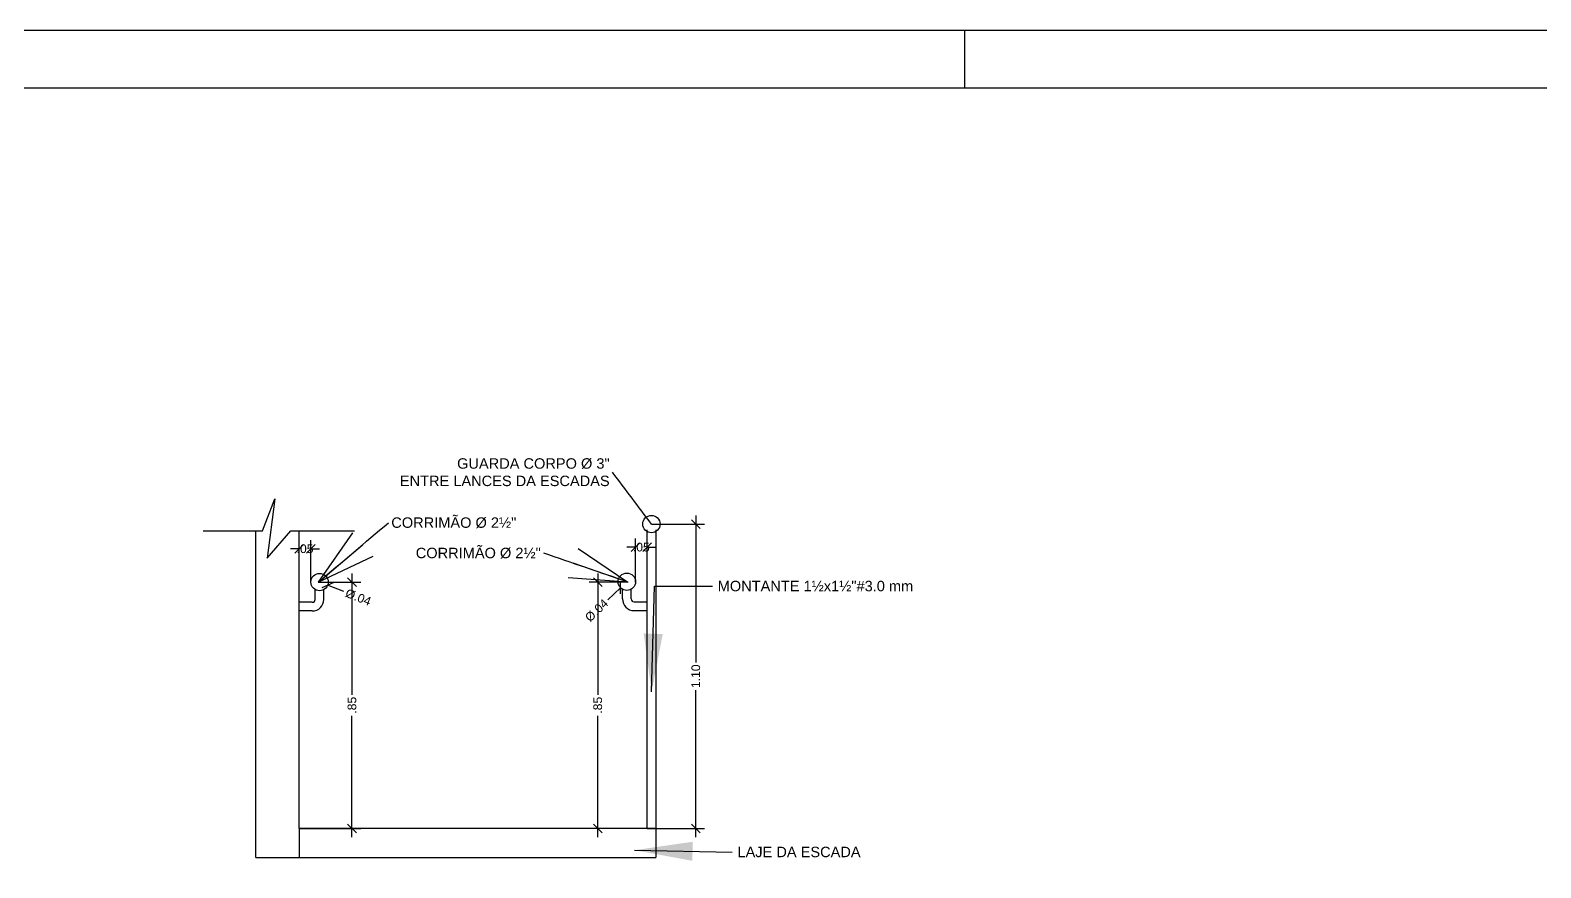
# Model space of a CAD drawing. Extents: x -120 to 178, y 5 to 129.
# Drawn here: x 36.98 to 63.04, y 49.95 to 64.4 of the extents above; entities that cross this region are included whole.
import ezdxf

# ---------------------------------------------------------------- set-up
doc = ezdxf.new("R2010")
doc.units = 0
doc.header["$MEASUREMENT"] = 0
doc.layers.get('0').update_dxf_attribs({"linetype": 'CONTINUOUS'})
doc.layers.get('DEFPOINTS').update_dxf_attribs({"linetype": 'CONTINUOUS'})
for name, color, linetype in [('carimbo', 4, 'CONTINUOUS'), ('Cotas', 1, 'CONTINUOUS'), ('PAREDES', 2, 'CONTINUOUS')]:
    doc.layers.add(name, color=color, linetype=linetype)
doc.styles.get("Standard").update_dxf_attribs({"font": 'arial.ttf'})
doc.dimstyles.new('cotass', dxfattribs={"dimtxt": 0.15, "dimasz": 0.15, "dimexe": 0.15, "dimexo": 0, "dimgap": 0.05, "dimtad": 0, "dimzin": 4, "dimdsep": 46, "dimtxsty": 'Standard', "dimblk": 'OBLIQUE', "dimcen": 0, "dimdle": 0.15, "dimclrd": 256, "dimclrt": 4, "dimadec": 0, "dimazin": 1, "dimtfac": 1, "dimtix": 1, "dimtofl": 0, "dimtmove": 0, "dimatfit": 3, "dimldrblk": 'OPEN30', "dimfxl": 0, "dimtolj": 1, "dimtzin": 0, "dimlwd": -1, "dimarcsym": 0})
doc.dimstyles.get("Standard").update_dxf_attribs({"dimtxt": 0.18, "dimasz": 0.18, "dimexe": 0.18, "dimexo": 0.0625, "dimgap": 0.09, "dimtad": 0, "dimtih": 1, "dimtoh": 1, "dimdec": 4, "dimzin": 0, "dimdsep": 46, "dimtxsty": 'Standard', "dimcen": 0.09, "dimadec": 0, "dimazin": 0, "dimtfac": 1, "dimtdec": 4, "dimtofl": 0, "dimtmove": 0, "dimatfit": 3, "dimfxl": 0, "dimtolj": 1, "dimtzin": 0, "dimarcsym": 0})

# ---------------------------------------------------------------- blocks, each defined once
blk = doc.blocks.new('_Oblique')
at = {"color": 0, "linetype": 'ByBlock', "lineweight": -2}
blk.add_line((-0.5, -0.5), (0.5, 0.5), dxfattribs=at)
blk = doc.blocks.new('*D875')
at = {"layer": 'Cotas', "linetype": 'Continuous', "transparency": 16777216}
for p, q in [((48.464, 56.031), (48.464, 53.494)), ((48.464, 50.481), (48.464, 53.019))]:
    blk.add_line(p, q, dxfattribs=at)
at = {"layer": 'Cotas', "color": 0, "linetype": 'Continuous', "lineweight": -2, "transparency": 16777216}
for p, q in [((47.699, 55.881), (48.614, 55.881)), ((47.624, 50.631), (48.614, 50.631))]:
    blk.add_line(p, q, dxfattribs=at)
at = {"layer": 'DEFPOINTS', "color": 0, "linetype": 'Continuous', "transparency": 16777216}
for p in [(47.699, 55.881), (48.464, 55.881), (47.624, 50.631)]:
    blk.add_point(p, dxfattribs=at)
at = {"layer": 'Cotas', "linetype": 'Continuous', "transparency": 16777216, "xscale": 0.15, "yscale": 0.15, "zscale": 0.15}
for p, rotation in [((48.464, 55.881), 90), ((48.464, 50.631), 270)]:
    blk.add_blockref('_Oblique', p, dxfattribs=dict(at, rotation=rotation))
at = {"layer": 'Cotas', "color": 4, "linetype": 'Continuous', "transparency": 16777216, "insert": (48.464, 53.256), "char_height": 0.15, "attachment_point": 5, "rotation": 90}
blk.add_mtext('\\A1;1.10', dxfattribs=at)
blk = doc.blocks.new('_Open30')
at = {"color": 0, "linetype": 'ByBlock', "lineweight": -2}
for p, q in [((-1, 0.268), (0, 0)), ((0, 0), (-1, -0.268)), ((0, 0), (-1, 0))]:
    blk.add_line(p, q, dxfattribs=at)
blk = doc.blocks.new('*D876')
at = {"layer": 'Cotas', "linetype": 'Continuous', "transparency": 16777216}
for p, q in [((46.773, 55.031), (46.773, 52.938)), ((46.773, 50.481), (46.773, 52.574))]:
    blk.add_line(p, q, dxfattribs=at)
at = {"layer": 'Cotas', "color": 0, "linetype": 'Continuous', "lineweight": -2, "transparency": 16777216}
for p, q in [((47.299, 54.881), (46.623, 54.881)), ((47.774, 50.631), (46.623, 50.631))]:
    blk.add_line(p, q, dxfattribs=at)
at = {"layer": 'DEFPOINTS', "color": 0, "linetype": 'Continuous', "transparency": 16777216}
for p in [(46.773, 54.881), (47.299, 54.881), (47.774, 50.631)]:
    blk.add_point(p, dxfattribs=at)
at = {"layer": 'Cotas', "linetype": 'Continuous', "transparency": 16777216, "xscale": 0.15, "yscale": 0.15, "zscale": 0.15}
for p, rotation in [((46.773, 54.881), 90), ((46.773, 50.631), 270)]:
    blk.add_blockref('_Oblique', p, dxfattribs=dict(at, rotation=rotation))
at = {"layer": 'Cotas', "color": 4, "linetype": 'Continuous', "transparency": 16777216, "insert": (46.773, 52.756), "char_height": 0.15, "attachment_point": 5, "rotation": 90}
blk.add_mtext('\\A1;.85', dxfattribs=at)
blk = doc.blocks.new('*D877')
at = {"layer": 'Cotas', "linetype": 'Continuous', "transparency": 16777216}
for p, q in [((42.533, 55.031), (42.533, 52.938)), ((42.533, 50.481), (42.533, 52.574))]:
    blk.add_line(p, q, dxfattribs=at)
at = {"layer": 'Cotas', "color": 0, "linetype": 'Continuous', "lineweight": -2, "transparency": 16777216}
for p, q in [((41.949, 54.881), (42.683, 54.881)), ((41.624, 50.631), (42.683, 50.631))]:
    blk.add_line(p, q, dxfattribs=at)
at = {"layer": 'DEFPOINTS', "color": 0, "linetype": 'Continuous', "transparency": 16777216}
for p in [(41.949, 54.881), (42.533, 54.881), (41.624, 50.631)]:
    blk.add_point(p, dxfattribs=at)
at = {"layer": 'Cotas', "linetype": 'Continuous', "transparency": 16777216, "xscale": 0.15, "yscale": 0.15, "zscale": 0.15}
for p, rotation in [((42.533, 54.881), 90), ((42.533, 50.631), 270)]:
    blk.add_blockref('_Oblique', p, dxfattribs=dict(at, rotation=rotation))
at = {"layer": 'Cotas', "color": 4, "linetype": 'Continuous', "transparency": 16777216, "insert": (42.533, 52.756), "char_height": 0.15, "attachment_point": 5, "rotation": 90}
blk.add_mtext('\\A1;.85', dxfattribs=at)
blk = doc.blocks.new('*D878')
at = {"layer": 'Cotas', "color": 0, "linetype": 'Continuous', "lineweight": -2, "transparency": 16777216}
for p, q in [((41.624, 54.956), (41.624, 55.605)), ((41.823, 54.881), (41.823, 55.605))]:
    blk.add_line(p, q, dxfattribs=at)
at = {"layer": 'Cotas', "linetype": 'Continuous', "transparency": 16777216}
for p, q in [((41.624, 55.455), (41.474, 55.455)), ((41.823, 55.455), (41.973, 55.455))]:
    blk.add_line(p, q, dxfattribs=at)
at = {"layer": 'DEFPOINTS', "color": 0, "linetype": 'Continuous', "transparency": 16777216}
for p in [(41.823, 55.455), (41.624, 54.956), (41.823, 54.881)]:
    blk.add_point(p, dxfattribs=at)
at = {"layer": 'Cotas', "linetype": 'Continuous', "transparency": 16777216, "xscale": 0.15, "yscale": 0.15, "zscale": 0.15}
blk.add_blockref('_Oblique', (41.624, 55.455), dxfattribs=at)
at = {"layer": 'Cotas', "linetype": 'Continuous', "transparency": 16777216, "xscale": 0.15, "yscale": 0.15, "zscale": 0.15, "rotation": 180}
blk.add_blockref('_Oblique', (41.823, 55.455), dxfattribs=at)
at = {"layer": 'Cotas', "color": 4, "linetype": 'Continuous', "transparency": 16777216, "insert": (41.723, 55.455), "char_height": 0.15, "attachment_point": 5}
blk.add_mtext('\\A1;.05', dxfattribs=at)
blk = doc.blocks.new('*D879')
at = {"layer": 'Cotas', "linetype": 'Continuous', "transparency": 16777216}
blk.add_line((42.391, 54.716), (42.112, 54.826), dxfattribs=at)
at = {"layer": 'DEFPOINTS', "color": 0, "linetype": 'Continuous', "transparency": 16777216}
for p in [(41.833, 54.936), (42.112, 54.826)]:
    blk.add_point(p, dxfattribs=at)
at = {"layer": 'Cotas', "linetype": 'Continuous', "transparency": 16777216, "xscale": 0.15, "yscale": 0.15, "zscale": 0.15, "rotation": 158.5269619944329}
blk.add_blockref('_Oblique', (42.112, 54.826), dxfattribs=at)
at = {"layer": 'Cotas', "color": 4, "linetype": 'Continuous', "transparency": 16777216, "insert": (42.641, 54.618), "char_height": 0.15, "attachment_point": 5, "rotation": 338.527}
blk.add_mtext('\\A1;%%C.04', dxfattribs=at)
blk = doc.blocks.new('*D880')
at = {"layer": 'Cotas', "color": 0, "linetype": 'Continuous', "lineweight": -2, "transparency": 16777216}
for p, q in [((47.424, 54.881), (47.424, 55.633)), ((47.624, 54.956), (47.624, 55.633))]:
    blk.add_line(p, q, dxfattribs=at)
at = {"layer": 'Cotas', "linetype": 'Continuous', "transparency": 16777216}
for p, q in [((47.424, 55.483), (47.274, 55.483)), ((47.624, 55.483), (47.774, 55.483))]:
    blk.add_line(p, q, dxfattribs=at)
at = {"layer": 'DEFPOINTS', "color": 0, "linetype": 'Continuous', "transparency": 16777216}
for p in [(47.424, 55.483), (47.424, 54.881), (47.624, 54.956)]:
    blk.add_point(p, dxfattribs=at)
at = {"layer": 'Cotas', "linetype": 'Continuous', "transparency": 16777216, "xscale": 0.15, "yscale": 0.15, "zscale": 0.15}
blk.add_blockref('_Oblique', (47.424, 55.483), dxfattribs=at)
at = {"layer": 'Cotas', "linetype": 'Continuous', "transparency": 16777216, "xscale": 0.15, "yscale": 0.15, "zscale": 0.15, "rotation": 180}
blk.add_blockref('_Oblique', (47.624, 55.483), dxfattribs=at)
at = {"layer": 'Cotas', "color": 4, "linetype": 'Continuous', "transparency": 16777216, "insert": (47.524, 55.483), "char_height": 0.15, "attachment_point": 5}
blk.add_mtext('\\A1;.05', dxfattribs=at)
blk = doc.blocks.new('*D881')
at = {"layer": 'Cotas', "linetype": 'Continuous', "transparency": 16777216}
blk.add_line((46.948, 54.577), (47.165, 54.784), dxfattribs=at)
at = {"layer": 'DEFPOINTS', "color": 0, "linetype": 'Continuous', "transparency": 16777216}
for p in [(47.382, 54.991), (47.165, 54.784)]:
    blk.add_point(p, dxfattribs=at)
at = {"layer": 'Cotas', "linetype": 'Continuous', "transparency": 16777216, "xscale": 0.15, "yscale": 0.15, "zscale": 0.15, "rotation": 43.63882571949697}
blk.add_blockref('_Oblique', (47.165, 54.784), dxfattribs=at)
at = {"layer": 'Cotas', "color": 4, "linetype": 'Continuous', "transparency": 16777216, "insert": (46.754, 54.392), "char_height": 0.15, "attachment_point": 5, "rotation": 43.6388}
blk.add_mtext('\\A1;%%C.04', dxfattribs=at)
blk = doc.blocks.new('A1')
blk.add_line((481, 594), (481, 584))
blk.add_lwpolyline([(841, 0), (0, 0), (0, 594), (841, 594)], close=True)
at = {"color": 2}
blk.add_lwpolyline([(831, 10), (831, 584), (30, 584), (30, 10), (831, 10)], dxfattribs=at)

msp = doc.modelspace()

# ---------------------------------------------------------------- linework, layer by layer
at = {"layer": 'Cotas', "linetype": 'Continuous'}
for p, q in [((40.99, 55.764), (41.2, 56.315)), ((41.2, 56.315), (41.071, 55.294)), ((39.968, 55.764), (40.99, 55.764)), ((41.071, 55.294), (41.476, 55.764)), ((41.476, 55.764), (42.578, 55.764))]:
    msp.add_line(p, q, dxfattribs=at)
at = {"layer": 'PAREDES', "color": 6, "linetype": 'Continuous'}
for p, q in [((47.624, 50.631), (47.624, 55.781)), ((47.774, 55.781), (47.774, 50.631)), ((41.898, 54.582), (41.898, 54.757)), ((42.048, 54.582), (42.048, 54.757)), ((47.199, 54.589), (47.199, 54.764)), ((47.349, 54.589), (47.349, 54.764)), ((47.349, 54.589), (47.349, 54.764)), ((41.848, 54.532), (41.624, 54.532)), ((47.399, 54.539), (47.623, 54.539)), ((41.848, 54.382), (41.624, 54.382)), ((47.399, 54.389), (47.623, 54.389))]:
    msp.add_line(p, q, dxfattribs=at)
at = {"layer": 'PAREDES', "linetype": 'Continuous'}
for p, q in [((40.874, 50.131), (40.874, 55.764)), ((41.624, 50.631), (41.624, 55.764)), ((47.774, 50.631), (41.624, 50.631)), ((41.624, 50.631), (41.624, 50.131)), ((47.774, 50.631), (47.774, 50.131)), ((40.874, 50.131), (47.774, 50.131))]:
    msp.add_line(p, q, dxfattribs=at)
at = {"layer": 'PAREDES', "color": 6, "linetype": 'Continuous'}
for centre in [(47.699, 55.881), (41.973, 54.881), (47.274, 54.887)]:
    msp.add_circle(centre, 0.15, dxfattribs=at)
for centre, radius, start, end in [((41.848, 54.582), 0.05, 270, 0), ((41.848, 54.582), 0.2, 270, 0), ((47.399, 54.589), 0.2, 180, 270), ((47.399, 54.589), 0.05, 180, 270)]:
    msp.add_arc(centre, radius, start, end, dxfattribs=at)

# ---------------------------------------------------------------- block references
at = {"layer": 'carimbo', "xscale": 0.1000000000003638, "yscale": 0.1000000000003638, "zscale": 0.1000000000003638}
msp.add_blockref('A1', (5, 5), dxfattribs=at)

# ---------------------------------------------------------------- texts
at = {"layer": 'Cotas', "color": 7, "linetype": 'Continuous', "char_height": 0.18}
for s, insert, attachment_point in [('GUARDA CORPO Ø 3"\\PENTRE LANCES DA ESCADAS', (46.978, 56.775), 6), ('\\A1;CORRIMÃO Ø 2½"', (43.211, 55.903), 4), ('\\A1;CORRIMÃO Ø 2½"', (45.79, 55.379), 6), ('\\A1;MONTANTE 1½x1½"#3.0 mm', (48.842, 54.811), 4), ('\\A1;LAJE DA ESCADA', (49.183, 50.224), 4)]:
    msp.add_mtext(s, dxfattribs=dict(at, insert=insert, attachment_point=attachment_point))

# ---------------------------------------------------------------- dimensions: what is measured, and where the dimension line sits
at = {"layer": 'Cotas', "linetype": 'Continuous'}
for base, p1, p2, text, picture, middle in [((48.464, 55.881), (47.624, 50.631), (47.699, 55.881), '1.10', '*D875', (48.464, 53.256)), ((42.533, 54.881), (41.624, 50.631), (41.949, 54.881), '.85', '*D877', (42.533, 52.756)), ((46.773, 54.881), (47.774, 50.631), (47.299, 54.881), '.85', '*D876', (46.773, 52.756))]:
    dim = msp.add_linear_dim(base=base, p1=p1, p2=p2, angle=90, text=text, dimstyle='cotass', dxfattribs=at)
    dim.commit()
    dim.dimension.update_dxf_attribs({"geometry": picture, "text_midpoint": middle})
for base, p1, p2, picture, middle in [((41.823, 55.455), (41.624, 54.956), (41.823, 54.881), '*D878', (41.723, 55.455)), ((47.424, 55.483), (47.624, 54.956), (47.424, 54.881), '*D880', (47.524, 55.483))]:
    dim = msp.add_linear_dim(base=base, p1=p1, p2=p2, text='.05', dimstyle='cotass', dxfattribs=at)
    dim.commit()
    dim.dimension.update_dxf_attribs({"geometry": picture, "text_midpoint": middle})
for p1, p2, picture, middle in [((47.382, 54.991), (47.165, 54.784), '*D881', (46.754, 54.392)), ((41.833, 54.936), (42.112, 54.826), '*D879', (42.641, 54.618))]:
    dim = msp.add_diameter_dim_2p(p1=p1, p2=p2, text='%%C.04', dimstyle='cotass', dxfattribs=at)
    dim.commit()
    dim.dimension.update_dxf_attribs({"geometry": picture, "text_midpoint": middle})

# ---------------------------------------------------------------- leaders
at = {"layer": 'Cotas', "linetype": 'Continuous', "has_arrowhead": 0, "path_type": 1, "annotation_type": 0, "has_hookline": 1, "hookline_direction": 1, "text_width": 3.586}
msp.add_leader([(47.699, 55.881), (47.028, 56.775)], dimstyle='cotass', override={"dimtxt": 1.8, "dimasz": 1, "dimdec": 1, "dimlfac": 2, "dimclrt": 7}, dxfattribs=at)
at = {"layer": 'Cotas', "linetype": 'Continuous', "path_type": 1, "annotation_type": 0, "has_hookline": 1, "text_width": 2.133}
for points, hookline_direction in [([(41.955, 54.881), (43.161, 55.903)], 0), ([(47.293, 54.881), (45.84, 55.379)], 1)]:
    msp.add_leader(points, dimstyle='cotass', override={"dimtxt": 1.8, "dimasz": 1, "dimtih": 0, "dimtoh": 0, "dimdec": 1, "dimlfac": 2, "dimclrt": 7}, dxfattribs=dict(at, hookline_direction=hookline_direction))
at = {"layer": 'Cotas', "linetype": 'Continuous', "annotation_type": 0, "has_hookline": 1, "hookline_direction": 0}
for points, text_width in [([(47.702, 52.99), (47.752, 54.811), (48.752, 54.811)], 3.338), ([(47.408, 50.256), (49.093, 50.224)], 2.106)]:
    msp.add_leader(points, dimstyle='Standard', override={"dimtxt": 1.8, "dimasz": 1, "dimtih": 0, "dimtoh": 0, "dimdec": 1, "dimlfac": 2, "dimclrt": 7}, dxfattribs=dict(at, text_width=text_width))

doc.saveas('drawing.dxf')
